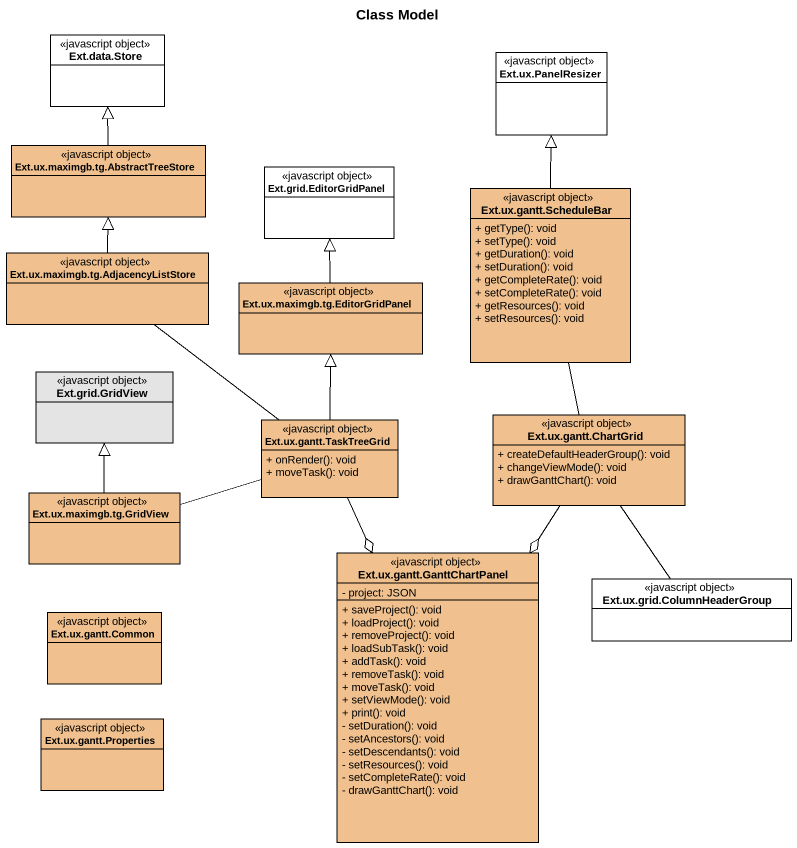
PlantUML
@startuml
title Class Model
hide circle
hide empty members
skinparam classAttributeIconSize 0
class "Ext.data.Store" as Ext_data_Store <<javascript object>> #FFFFFF
class "Ext.ux.PanelResizer" as Ext_ux_PanelResizer <<javascript object>> #FFFFFF
class "Ext.ux.maximgb.tg.AbstractTreeStore" as Ext_ux_maximgb_tg <<javascript object>> #F0C18E
class "Ext.grid.EditorGridPanel" as Ext_grid_EditorGridPanel <<javascript object>> #FFFFFF
class "Ext.ux.gantt.ScheduleBar" as Ext_ux_gantt_ScheduleBar <<javascript object>> #F0C18E {
  + getType(): void
  + setType(): void
  + getDuration(): void
  + setDuration(): void
  + getCompleteRate(): void
  + setCompleteRate(): void
  + getResources(): void
  + setResources(): void
}
class "Ext.ux.maximgb.tg.AdjacencyListStore" as Ext_ux_maximgb_tg_2 <<javascript object>> #F0C18E
class "Ext.ux.maximgb.tg.EditorGridPanel" as Ext_ux_maximgb_tg_3 <<javascript object>> #F0C18E
class "Ext.grid.GridView" as Ext_grid_GridView <<javascript object>> #E4E4E4
class "Ext.ux.gantt.TaskTreeGrid" as Ext_ux_gantt_TaskTreeGrid <<javascript object>> #F0C18E {
  + onRender(): void
  + moveTask(): void
}
class "Ext.ux.gantt.ChartGrid" as Ext_ux_gantt_ChartGrid <<javascript object>> #F0C18E {
  + createDefaultHeaderGroup(): void
  + changeViewMode(): void
  + drawGanttChart(): void
}
class "Ext.ux.maximgb.tg.GridView" as Ext_ux_maximgb_tg_GridView <<javascript object>> #F0C18E
class "Ext.ux.gantt.GanttChartPanel" as Ext_ux_gantt_GanttChartPanel <<javascript object>> #F0C18E {
  - project: JSON
  + saveProject(): void
  + loadProject(): void
  + removeProject(): void
  + loadSubTask(): void
  + addTask(): void
  + removeTask(): void
  + moveTask(): void
  + setViewMode(): void
  + print(): void
  - setDuration(): void
  - setAncestors(): void
  - setDescendants(): void
  - setResources(): void
  - setCompleteRate(): void
  - drawGanttChart(): void
}
class "Ext.ux.grid.ColumnHeaderGroup" as Ext_ux_grid <<javascript object>> #FFFFFF
class "Ext.ux.gantt.Common" as Ext_ux_gantt_Common <<javascript object>> #F0C18E
class "Ext.ux.gantt.Properties" as Ext_ux_gantt_Properties <<javascript object>> #F0C18E
Ext_ux_maximgb_tg -up-|> Ext_data_Store
Ext_ux_gantt_ScheduleBar -up-|> Ext_ux_PanelResizer
Ext_ux_maximgb_tg_2 -up-|> Ext_ux_maximgb_tg
Ext_ux_maximgb_tg_3 -up-|> Ext_grid_EditorGridPanel
Ext_ux_gantt_TaskTreeGrid -up- Ext_ux_maximgb_tg_2
Ext_ux_gantt_TaskTreeGrid -up-|> Ext_ux_maximgb_tg_3
Ext_ux_gantt_TaskTreeGrid -left- Ext_ux_maximgb_tg_GridView
Ext_ux_gantt_TaskTreeGrid --o Ext_ux_gantt_GanttChartPanel
Ext_ux_gantt_ChartGrid -up- Ext_ux_gantt_ScheduleBar
Ext_ux_gantt_ChartGrid --o Ext_ux_gantt_GanttChartPanel
Ext_ux_gantt_ChartGrid -- Ext_ux_grid
Ext_ux_maximgb_tg_GridView -up-|> Ext_grid_GridView
@enduml
